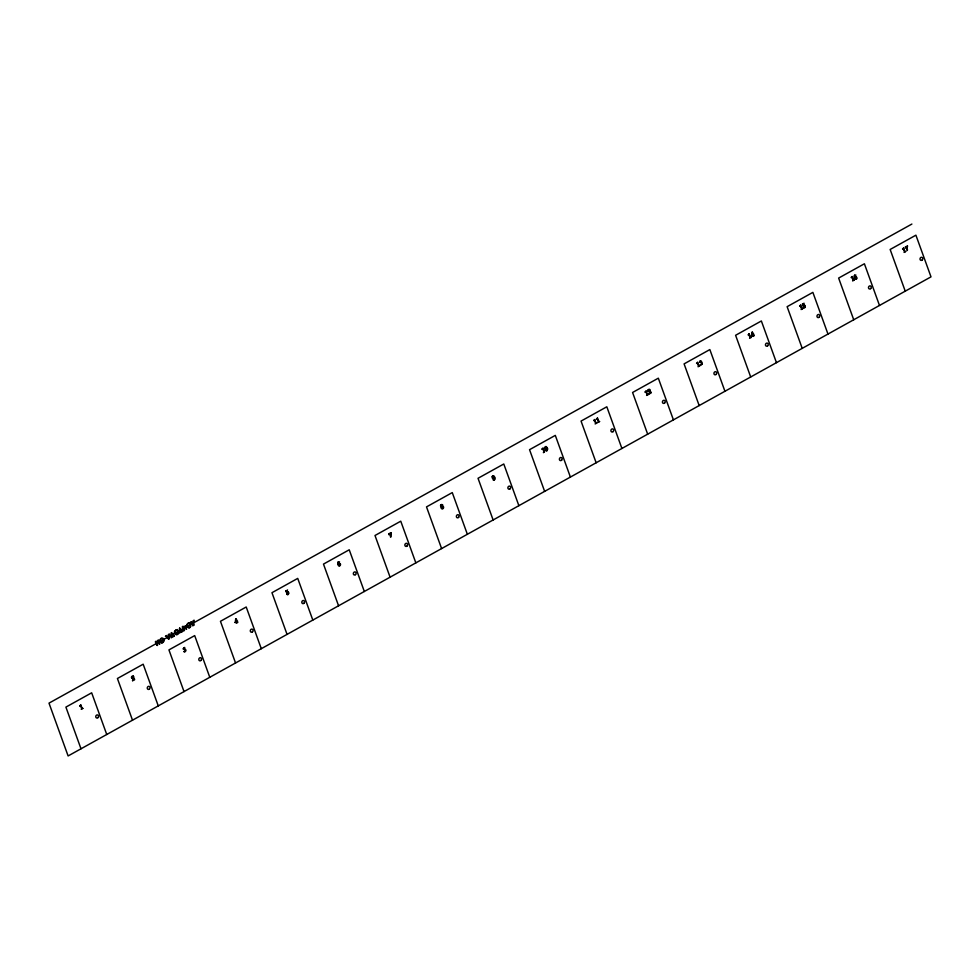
<?xml version="1.0" encoding="UTF-8"?>
<svg xmlns="http://www.w3.org/2000/svg" width="980" height="980" viewBox="0 0 980 980"><rect width="100%" height="100%" fill="white"/><g stroke="black" fill="none" stroke-linecap="round" stroke-linejoin="round"><path stroke-width="1.47" d="M648.062 390.763L648.344 389.93M854.768 277.316C855.969 274.082 858.394 279.864 855.418 279.214C853.837 279.435 853.494 273.763 855.932 275.086M856.532 278.271L856.165 278.945M339.521 561.81C336.679 560.523 337.671 567.346 339.741 565.877C342.78 563.218 336.557 561.981 338.994 565.546M855.908 276.617L854.903 277.12L855.405 278.822M545.235 447.309L545.248 447.946A6.223 5.304 -70 0 0 545.395 448.424L546.448 450.629L547.428 449.624A7.46 6.358 -70 0 0 547.159 448.644L546.84 447.762A6.174 5.255 -70 0 0 546.522 447.052L545.652 446.745M131.467 677.241L131.724 678.111M647.903 390.505L648.16 391.388M193.354 621.296L193.011 623.415L191.37 622.202M235.751 618.772L235.212 622.459L236.572 621.7L235.764 619.458M752.126 332.073L751.439 335.846L753.167 335.724M339.705 565.693L340.109 565.056A2.977 2.536 -70 0 0 339.46 563.365L338.296 563.978M390.628 534.027L390.53 534.504A4.729 4.03 -70 0 0 390.604 537.26L391.045 536.66A7.056 6.015 -70 0 1 390.726 535.558M390.714 534.418L391.057 532.863M907.174 247.683L907.517 246.127M907.149 247.021L906.966 247.854A4.729 4.03 -70 0 0 907.064 250.525L907.505 249.912A7.056 6.015 -70 0 1 907.186 248.81M288.512 593.709L287.03 594.174M803.245 306.005C805.928 302.428 805.352 310.55 803.22 307.353M804.935 307.034L803.465 307.438M181.851 631.537L181.827 631.586A1.593 1.36 -70 0 1 181.459 631.88L181.521 632.063M166.478 635.848L166.588 635.702A1.642 1.397 -70 0 1 166.882 635.493L165.375 636.326M494.043 478.081L494.091 477.885A1.727 1.47 -70 0 0 493.981 477.04C492.156 473.34 492.352 480.494 494.288 477.836A2.573 2.193 -70 0 1 494.52 479.441L494.312 479.722M132.545 680.561C135.264 676.531 130.781 675.428 131.994 678.025M648.981 393.838C650.5 391.976 649.679 388.141 647.964 390.261M131.528 676.996L132.043 676.31A1.825 1.556 -70 0 1 132.41 676.127L132.533 676.09A1.482 1.262 -70 0 1 133.292 676.041M185.428 651.149L184.118 651.565M701.864 364.389L700.565 364.866M803.257 305.576L802.755 304.572M494.104 478.265L493.798 478.608A1.593 1.36 -70 0 1 492.205 476.77M286.809 592.312C290.203 589.936 288.439 597.114 286.748 594.039M184.473 649.201L184.264 647.707L183.579 648.601M184.681 649.274C187.266 649.017 185.061 653.489 183.762 651.467M185.306 651.051A1.262 1.078 -70 0 0 184.363 649.434L184.681 647.437L183.003 648.907M648.295 389.734L648.49 389.575A1.825 1.556 -70 0 1 648.846 389.391L648.968 389.354A1.409 1.201 -70 0 1 649.667 389.403L650.193 390.016A1.544 1.323 -70 0 1 650.255 390.702A2.732 2.328 -70 0 1 650.095 391.277L650.083 391.351A8.281 7.056 -70 0 1 649.912 391.792L649.262 393.384L650.328 392.796A4.03 3.43 -70 0 0 650.745 392.539M543.839 452.148L543.385 452.65L544.574 451.731M648.393 391.326L648.16 390.702M183.456 630.765L184.02 630.655M236.523 623.133L237.834 622.41M752.897 336.434L754.208 335.711M191.394 621.663L190.218 622.533M173.448 636.535L174.477 635.738M181.643 631.99L182.696 631.181M81.242 709.324L82.785 708.467M595.166 423.973L596.71 423.115M597.947 422.429L599.49 421.572M646.592 395.418L648.135 394.56M698.066 366.765L699.61 365.908M749.577 338.284L751.121 337.426M801.113 309.545L802.657 308.688M852.612 280.954L854.156 280.096M904.062 252.424L905.606 251.566M158.478 639.94L157.854 640.295M287.373 591.92L286.76 592.422L286.319 591.308M188.136 623.305C183.713 625.902 190.929 630.63 190.635 625.412M389.415 534.088L390.787 533.316M905.875 247.34L907.247 246.58M171.61 637.551L170.986 637.698L171.304 632.713M155.979 641.312L155.269 641.937M182.88 626.379L182.17 627.004M911.89 224.053L49 703.138L68.11 755.948L931 276.862L915.908 235.175L890.146 249.471L905.238 291.158M388.901 533.586L389.158 534.921A2.977 2.536 -70 0 1 389.085 534.37M905.348 246.838L905.606 248.112A2.977 2.536 -70 0 1 905.545 247.621M391.032 532.63L389.256 533.586M907.492 245.882L905.741 246.838M132.557 680.818L134.628 679.679L134.272 678.626A2.83 2.413 -70 0 1 134.346 679.164M649.005 394.095L651.063 392.943L650.72 391.951M171.635 637.527L172.064 637.086M493.957 480.053L493.063 479.71L493.896 480.274A1.593 1.36 -70 0 0 494.202 480.102A1.323 1.127 -70 0 0 494.533 479.747L494.778 479.257A2.315 1.972 -70 0 0 494.912 478.424L494.704 477.309M184.118 630.606L184.534 630.164M157.204 645.538L157.633 645.097M194.199 625.02L192.705 625.852M168.266 634.734L169.271 633.938L168.915 639.083M82.381 708.467L82.92 708.405M802.228 308.688L802.792 308.627M647.707 394.56L648.27 394.499M596.281 423.115L596.845 423.054M180.283 632.529L179.168 633.154L179.499 628.168M699.157 365.92L699.745 365.834M599.037 421.584L599.625 421.498M905.177 251.566L905.741 251.505M853.727 280.096L854.291 280.035M750.692 337.426L751.256 337.353M546.032 446.488L547.698 448.668L547.073 450.763A1.36 1.164 -70 0 1 545.921 450.678A4.116 3.504 -70 0 1 544.941 447.872M442.678 506.819C439.261 507.395 443.658 509.919 443.352 507.285M441.098 506.587C438.807 505.374 443.83 502.875 442.482 506.195A3.479 2.965 -70 0 1 442.972 506.268A1.397 1.188 -70 0 1 443.364 508.216A1.397 1.188 -70 0 1 441.576 508.632A1.397 1.188 -70 0 1 441.564 506.611M133.231 676.139L133.758 676.751A1.544 1.323 -70 0 1 133.819 677.437A2.732 2.328 -70 0 1 133.66 678.013A8.281 7.056 -70 0 1 133.476 678.528L132.827 680.12L133.893 679.532A4.03 3.43 -70 0 0 134.297 679.275M183.076 626.367L186.163 628.401L185.232 625.828M186.445 629.234L182.868 626.894L183.922 629.981M156.175 641.312L159.262 643.333L158.331 640.773M155.967 641.827L159.544 644.166M188.319 627.396L188.381 627.445A1.69 1.446 -70 0 0 189.618 627.543M175.947 634.268L176.008 634.305A1.715 1.458 -70 0 0 177.343 634.317A1.495 1.274 -70 0 0 178.176 632.749L178.103 632.284M190.769 622.496L193.109 625.069M699.99 361.877L700.7 361.007L700.676 362.698A1.262 1.078 -70 0 1 701.717 364.327M166.563 636.008L168.719 638.446L168.695 634.991M166.012 636.253L168.633 639.217M179.769 628.021L182.329 631.108M181.802 631.365L181.178 630.606L179.83 632.308M171.574 632.566L174.134 635.665M189.985 624.211L189.63 623.709A1.788 1.531 -70 0 0 189.079 623.366L188.956 623.341A1.274 1.09 -70 0 0 188.258 623.464A1.654 1.409 -70 0 0 187.45 624.468A2.83 2.413 -70 0 0 188.393 627.274M177.613 631.083L177.257 630.581A1.788 1.531 -70 0 0 176.706 630.226L176.584 630.201A1.274 1.09 -70 0 0 175.886 630.336M700.136 364.646C704.755 365.748 700.186 357.627 699.426 362.196M903.646 248.038L904.871 251.419M904.454 251.639L903.327 248.528A2.07 1.764 -70 0 1 902.654 249.079L902.592 248.908M879.489 305.466L864.397 263.779L838.635 278.075L853.727 319.762M852.196 276.568L853.421 279.937M853.004 280.17L851.877 277.058A2.07 1.764 -70 0 1 851.204 277.61L851.142 277.438A1.776 1.507 -70 0 0 852.049 276.507M827.965 334.058L812.873 292.371L787.124 306.679L802.216 348.365M802.412 304.204L803.061 305.981M800.709 305.16L801.922 308.529M801.518 308.761L800.391 305.65A2.07 1.764 -70 0 1 799.717 306.201L799.643 306.03M776.454 362.661L761.362 320.974L735.6 335.283L750.692 376.969M752.358 332.049L753.975 334.658L753.596 335.491M749.161 333.898L750.386 337.267M748.842 334.388L749.97 337.5M724.943 391.265L709.851 349.578L684.089 363.886L699.181 405.573M697.65 362.38L698.875 365.748M698.458 365.981L697.331 362.87A2.07 1.764 -70 0 1 696.658 363.421L696.596 363.237A1.776 1.507 -70 0 0 697.503 362.318M673.419 419.869L658.327 378.182L632.578 392.478L647.67 434.177M646.188 391.032L647.4 394.401M646.996 394.634L645.869 391.522A2.07 1.764 -70 0 1 645.183 392.074M645.195 392.086L645.122 391.902A1.776 1.507 -70 0 0 646.041 390.971M621.908 448.473L606.816 406.786L581.054 421.082L596.146 462.768M597.543 418.043L598.755 421.412M598.351 421.645L597.224 418.534A2.07 1.764 -70 0 1 596.538 419.085L596.477 418.901A1.776 1.507 -70 0 0 597.384 417.982M594.75 419.587L595.975 422.956M595.558 423.189L594.431 420.077A2.07 1.764 -70 0 1 593.758 420.628L593.696 420.457A1.776 1.507 -70 0 0 594.603 419.526M570.397 477.076L555.305 435.39L529.543 449.685L544.635 491.372M543.104 448.191L544.317 451.56M543.912 451.792L542.785 448.681A2.07 1.764 -70 0 1 542.099 449.232L542.038 449.048M518.873 505.68L503.781 463.993L478.032 478.289L493.124 519.976M467.362 534.284L452.27 492.597L426.508 506.893L441.6 548.58M415.839 562.875L400.759 521.188L374.997 535.496L390.089 577.183M364.327 591.479L349.235 549.792L323.486 564.1L338.566 605.787M312.816 620.083L297.724 578.396L271.962 592.704L287.054 634.391M285.976 590.94L286.625 592.716M261.293 648.687L246.213 607L220.451 621.296L235.543 662.982M235.984 618.748L237.589 621.357L237.221 622.19M236.793 622.423L235.053 622.545M192.938 621.026L194.052 620.181L193.587 624.787M209.781 677.29L194.689 635.604L168.94 649.899L184.02 691.586M189.642 622.643L190.157 624.076M185.392 625.742L186.592 629.062M182.635 626.931L183.775 630.067M177.27 629.515L177.784 630.936M173.325 636.62L173.264 636.437A1.593 1.36 -70 0 0 173.57 636.228L172.982 635.163L171.635 636.853M158.49 640.687L159.691 643.995M155.894 641.79L157.021 644.914M155.734 641.863L156.861 644.999M158.27 705.894L143.178 664.207L117.416 678.503L132.508 720.19M106.747 734.498L91.667 692.811L65.905 707.107L80.997 748.793M80.838 704.951L82.051 708.32M81.646 708.54L80.519 705.429A2.07 1.764 -70 0 1 79.833 705.98M79.846 705.992L79.772 705.808A1.776 1.507 -70 0 0 80.691 704.877M178.238 632.21C178.605 637.588 171.39 632.737 175.763 630.177A1.911 1.629 -70 0 1 176.449 630.005M190.475 625.412L190.549 625.877A1.495 1.274 -70 0 1 189.728 627.433M188.123 623.268A1.911 1.629 -70 0 1 188.821 623.133M176.02 634.146A2.83 2.413 -70 0 1 175.089 631.341A1.654 1.409 -70 0 1 175.873 630.361M161.663 642.513A3.136 2.671 -70 0 1 160.536 639.854C160.573 636.694 164.579 639.34 163.342 641.594A1.458 1.237 -70 0 1 161.627 642.598M907.198 248.798A3.026 2.585 -70 0 1 907.149 247.683M903.499 247.977A1.776 1.507 -70 0 1 902.58 248.871M855.883 276.642A2.977 2.536 -70 0 1 856.495 278.283M854.879 277.083A1.801 1.531 -70 0 1 854.621 275.294M803.747 303.935A1.495 1.274 -70 0 1 802.767 304.4M803.992 303.175A2.266 1.923 -70 0 1 802.498 304.008M803.894 304.976A1.874 1.593 -70 0 1 804.764 306.948M800.562 305.099A1.776 1.507 -70 0 1 799.643 305.993M748.855 334.388A2.07 1.764 -70 0 1 748.169 334.94L748.108 334.756A1.776 1.507 -70 0 0 749.014 333.837M650.708 391.951A2.83 2.413 -70 0 1 650.781 392.429M544.868 447.872A1.323 1.127 -70 0 1 545.566 446.586M542.945 448.13A1.776 1.507 -70 0 1 542.038 449.024M494.667 477.321A3.614 3.075 -70 0 0 493.932 475.986L493.724 475.9A1.299 1.103 -70 0 0 492.168 476.586M390.751 535.546A3.026 2.585 -70 0 1 390.702 534.418M338.455 563.806A1.801 1.531 -70 0 1 338.21 562.018M287.312 590.671A1.495 1.274 -70 0 1 286.332 591.136M287.544 589.911A2.266 1.923 -70 0 1 286.05 590.744M287.459 591.712A1.874 1.593 -70 0 1 288.328 593.672M440.78 505.472C443.364 507.358 441.882 502.716 440.78 505.398M752.138 332.759L751.587 335.76L752.946 335.001L752.138 332.759M172.86 635.016L171.598 635.702L171.525 633.411L172.86 635.016M181.055 630.458L179.793 631.157L179.72 628.854L181.055 630.458M163.17 642.255A2.413 2.058 -70 0 0 162.79 638.225A2.413 2.058 -70 0 0 159.838 640.969A2.413 2.058 -70 0 0 163.17 642.255M922.205 259.994A1.593 1.348 -70 0 0 921.935 257.348A1.593 1.348 -70 0 0 920.012 259.161A1.593 1.348 -70 0 0 922.205 259.994M870.681 288.598A1.593 1.348 -70 0 0 870.424 285.952A1.593 1.348 -70 0 0 868.488 287.765A1.593 1.348 -70 0 0 870.681 288.598M819.17 317.202A1.593 1.348 -70 0 0 818.9 314.555A1.593 1.348 -70 0 0 816.977 316.369A1.593 1.348 -70 0 0 819.17 317.202M767.659 345.793A1.593 1.348 -70 0 0 767.389 343.159A1.593 1.348 -70 0 0 765.466 344.972A1.593 1.348 -70 0 0 767.659 345.793M716.135 374.397A1.593 1.348 -70 0 0 715.878 371.751A1.593 1.348 -70 0 0 713.942 373.576A1.593 1.348 -70 0 0 716.135 374.397M664.624 403.001A1.593 1.348 -70 0 0 664.354 400.355A1.593 1.348 -70 0 0 662.431 402.18A1.593 1.348 -70 0 0 664.624 403.001M613.113 431.604A1.593 1.348 -70 0 0 612.843 428.958A1.593 1.348 -70 0 0 610.92 430.784A1.593 1.348 -70 0 0 613.113 431.604M561.589 460.208A1.593 1.348 -70 0 0 561.332 457.562A1.593 1.348 -70 0 0 559.396 459.387A1.593 1.348 -70 0 0 561.589 460.208M510.078 488.812A1.593 1.348 -70 0 0 509.808 486.166A1.593 1.348 -70 0 0 507.885 487.979A1.593 1.348 -70 0 0 510.078 488.812M458.567 517.416A1.593 1.348 -70 0 0 458.297 514.77A1.593 1.348 -70 0 0 456.374 516.582A1.593 1.348 -70 0 0 458.567 517.416M407.043 546.019A1.593 1.348 -70 0 0 406.786 543.373A1.593 1.348 -70 0 0 404.85 545.186A1.593 1.348 -70 0 0 407.043 546.019M355.532 574.611A1.593 1.348 -70 0 0 355.262 571.965A1.593 1.348 -70 0 0 353.339 573.79A1.593 1.348 -70 0 0 355.532 574.611M304.021 603.215A1.593 1.348 -70 0 0 303.751 600.569A1.593 1.348 -70 0 0 301.816 602.394A1.593 1.348 -70 0 0 304.021 603.215M252.497 631.818A1.593 1.348 -70 0 0 252.24 629.172A1.593 1.348 -70 0 0 250.304 630.998A1.593 1.348 -70 0 0 252.497 631.818M200.986 660.422A1.593 1.348 -70 0 0 200.716 657.776A1.593 1.348 -70 0 0 198.793 659.601A1.593 1.348 -70 0 0 200.986 660.422M149.462 689.026A1.593 1.348 -70 0 0 149.205 686.38A1.593 1.348 -70 0 0 147.27 688.193A1.593 1.348 -70 0 0 149.462 689.026M97.951 717.63A1.593 1.348 -70 0 0 97.694 714.984A1.593 1.348 -70 0 0 95.758 716.797A1.593 1.348 -70 0 0 97.951 717.63"/></g></svg>
